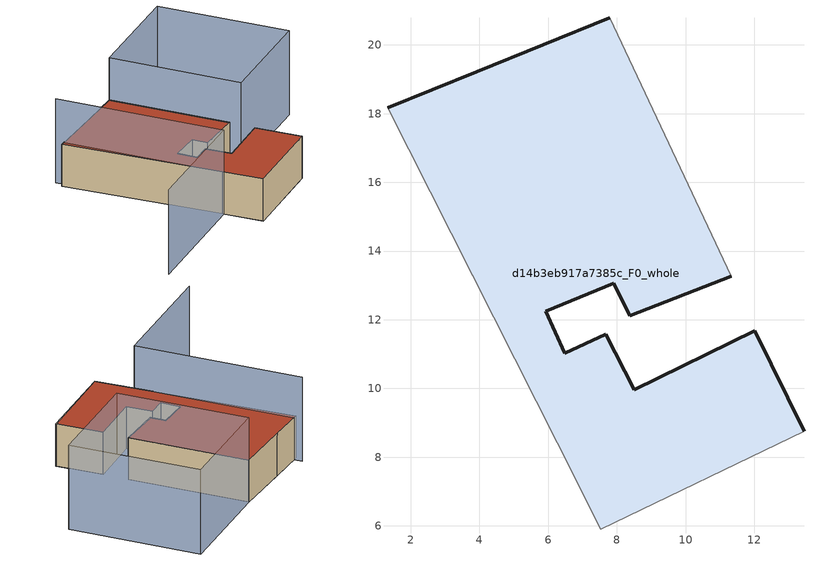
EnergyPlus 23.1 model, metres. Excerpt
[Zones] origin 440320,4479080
d14b3eb917a7385c_F0_whole
 floor ground (EU_floor_Construction): 13.45,8.75 12.02,11.67 8.51,9.96 7.67,11.58 6.49,11.03 5.93,12.25 7.9,13.06 8.37,12.11 11.33,13.27 7.79,20.8 3.92,19.22 1.32,18.17 6.26,8.42 7.53,5.89 z0
 wall outside (EU_wall_Construction): 11.33,13.27 8.37,12.11 7.9,13.06 5.93,12.25 6.49,11.03 7.67,11.58 8.51,9.96 12.02,11.67 13.45,8.75 / 1.32,18.17 3.92,19.22 7.79,20.8 z0:3
 wall adiabatic (EU_wall_Construction): 13.45,8.75 7.53,5.89 6.26,8.42 1.32,18.17 / 7.79,20.8 11.33,13.27 z0:3
 roof outside (EU_roof_Construction): 7.79,20.8 11.33,13.27 8.37,12.11 7.9,13.06 5.93,12.25 6.49,11.03 7.67,11.58 8.51,9.96 12.02,11.67 13.45,8.75 7.53,5.89 6.26,8.42 1.32,18.17 3.92,19.22 z3
shading: 1.39,18.78 6.32,8.3 / 6.32,8.3 -1.98,4.39 / 11.65,12.55 7.8,20.8 / 7.8,20.8 15.01,24.18 / 15.01,24.18 18.87,15.93 / 18.87,15.93 11.65,12.55 z0:6
[Building]
EU S2 Campaign: North Axis=0; Terrain=City; Solar Distribution=FullExterior
[Site:Location]
Madrid: Latitude=40.5; Longitude=-3.5; Time Zone=1; Elevation=609
[SizingPeriod:WeatherFileDays]
AnnualSizingPeriod: Begin Month=1; Begin Day of Month=1; End Month=12; End Day of Month=31; Day of Week for Start Day=Monday; Use Weather File Daylight Saving Period=No; Use Weather File Rain and Snow Indicators=No
[MATERIAL]
EU_InternalMass_Material: Roughness=MediumRough; Thickness=0.1; Conductivity=1; Density=1800; Specific Heat=900; Thermal Absorptance=0.9; Solar Absorptance=0.7; Visible Absorptance=0.7
[MATERIAL:NOMASS] Roughness=MediumRough; Thermal Absorptance=0.9; Solar Absorptance=0.7; Visible Absorptance=0.7
Name | Thermal Resistance
EU_wall_NoMass | 0.461255
EU_roof_NoMass | 0.289352
EU_floor_NoMass | 0.631313
[CONSTRUCTION]
EU_wall_Construction: EU_wall_NoMass
EU_roof_Construction: EU_roof_NoMass
EU_floor_Construction: EU_floor_NoMass
EU_InternalMass_Construction: EU_InternalMass_Material
[ZONE]
d14b3eb917a7385c_F0_whole: Type=1; Multiplier=1; Ceiling Height=autocalculate; Volume=243.791; Floor Area=autocalculate; Part of Total Floor Area=Yes
[INTERNALMASS]
d14b3eb917a7385c_F0_whole_EU_InternalMass: Construction=EU_InternalMass_Construction; Zone or ZoneList=d14b3eb917a7385c_F0_whole; Surface Area=81.2688
[OTHEREQUIPMENT]
EU_Step8_InternalGain_d14b3eb917a7385c_F0_whole_f000: Fuel Type=Electricity; Zone or ZoneList or Space or SpaceList=d14b3eb917a7385c_F0_whole; Schedule=EU_Step8_GainSchedule_d14b3eb917a7385c_F0_whole_f000; Design Level Calculation Method=Watts/Area; Power per Zone Floor Area=1; Fraction Latent=0; Fraction Radiant=0; Fraction Lost=0; Carbon Dioxide Generation Rate=0; EndUse Subcategory=EU_Step8_InternalGains
[ZONEVENTILATION:DESIGNFLOWRATE]
EU_ConstantAir_d14b3eb917a7385c_F0_whole: Zone or ZoneList or Space or SpaceList=d14b3eb917a7385c_F0_whole; Schedule=EU_AlwaysOn; Design Flow Rate Calculation Method=AirChanges/Hour; Air Changes per Hour=0.64; Ventilation Type=Natural; Fan Pressure Rise=0; Fan Total Efficiency=1; Constant Term Coefficient=1; Temperature Term Coefficient=0; Velocity Term Coefficient=0; Velocity Squared Term Coefficient=0; Minimum Indoor Temperature=-100; Maximum Indoor Temperature=100; Delta Temperature=-100; Minimum Outdoor Temperature=-100; Maximum Outdoor Temperature=100; Maximum Wind Speed=40
[HVACTEMPLATE:THERMOSTAT]
EU_HeatOnly_d14b3eb917a7385c_F0_whole: Constant Heating Setpoint=20; Constant Cooling Setpoint=50
[HVACTEMPLATE:ZONE:IDEALLOADSAIRSYSTEM]
d14b3eb917a7385c_F0_whole: Template Thermostat=EU_HeatOnly_d14b3eb917a7385c_F0_whole; System Availability Schedule=EU_AlwaysOn; Maximum Heating Supply Air Temperature=50; Minimum Cooling Supply Air Temperature=13; Maximum Heating Supply Air Humidity Ratio=0.0156; Minimum Cooling Supply Air Humidity Ratio=0.0077; Heating Limit=NoLimit; Cooling Limit=NoLimit; Heating Availability Schedule=EU_AlwaysOn; Cooling Availability Schedule=EU_CoolingOff; Dehumidification Control Type=ConstantSensibleHeatRatio; Cooling Sensible Heat Ratio=0.7; Dehumidification Setpoint=60; Humidification Control Type=None; Humidification Setpoint=30; Outdoor Air Method=None; Outdoor Air Flow Rate per Person=0.00944; Outdoor Air Flow Rate per Zone Floor Area=0; Outdoor Air Flow Rate per Zone=0; Demand Controlled Ventilation Type=None; Outdoor Air Economizer Type=NoEconomizer; Heat Recovery Type=None; Sensible Heat Recovery Effectiveness=0.7; Latent Heat Recovery Effectiveness=0.65
[SIZING:ZONE]
d14b3eb917a7385c_F0_whole: Zone Cooling Design Supply Air Temperature Input Method=SupplyAirTemperature; Zone Cooling Design Supply Air Temperature=13; Zone Heating Design Supply Air Temperature Input Method=SupplyAirTemperature; Zone Heating Design Supply Air Temperature=50; Zone Cooling Design Supply Air Humidity Ratio=0.008; Zone Heating Design Supply Air Humidity Ratio=0.008; Cooling Design Air Flow Method=DesignDay; Cooling Design Air Flow Rate=0; Cooling Minimum Air Flow per Zone Floor Area=0.000762; Cooling Minimum Air Flow=0; Cooling Minimum Air Flow Fraction=0.2; Heating Design Air Flow Method=DesignDay; Heating Design Air Flow Rate=0; Heating Maximum Air Flow per Zone Floor Area=0.002032; Heating Maximum Air Flow=0.141576; Heating Maximum Air Flow Fraction=0.3; Account for Dedicated Outdoor Air System=No; Dedicated Outdoor Air System Control Strategy=NeutralSupplyAir; Dedicated Outdoor Air Low Setpoint Temperature for Design=autosize; Dedicated Outdoor Air High Setpoint Temperature for Design=autosize; Zone Load Sizing Method=Sensible Load Only No Latent Load; Zone Latent Cooling Design Supply Air Humidity Ratio Input Method=HumidityRatioDifference; Zone Cooling Design Supply Air Humidity Ratio Difference=0.005; Zone Latent Heating Design Supply Air Humidity Ratio Input Method=HumidityRatioDifference; Zone Humidification Design Supply Air Humidity Ratio Difference=0.005
[SCHEDULE:CONSTANT]
Name | Hourly Value
EU_AlwaysOn | 1
EU_CoolingOff | 0
[SCHEDULE:FILE]
EU_Step8_GainSchedule_d14b3eb917a7385c_F0_whole_f000: File=../../schedules/d14b3eb917a7385c/d14b3eb917a7385c_F0_whole_f000_gain.csv; Column Number=1; Rows to Skip at Top=0; Number of Hours of Data=8760; Column Separator=Comma; Interpolate to Timestep=No; Minutes per Item=60; Adjust Schedule for Daylight Savings=Yes
